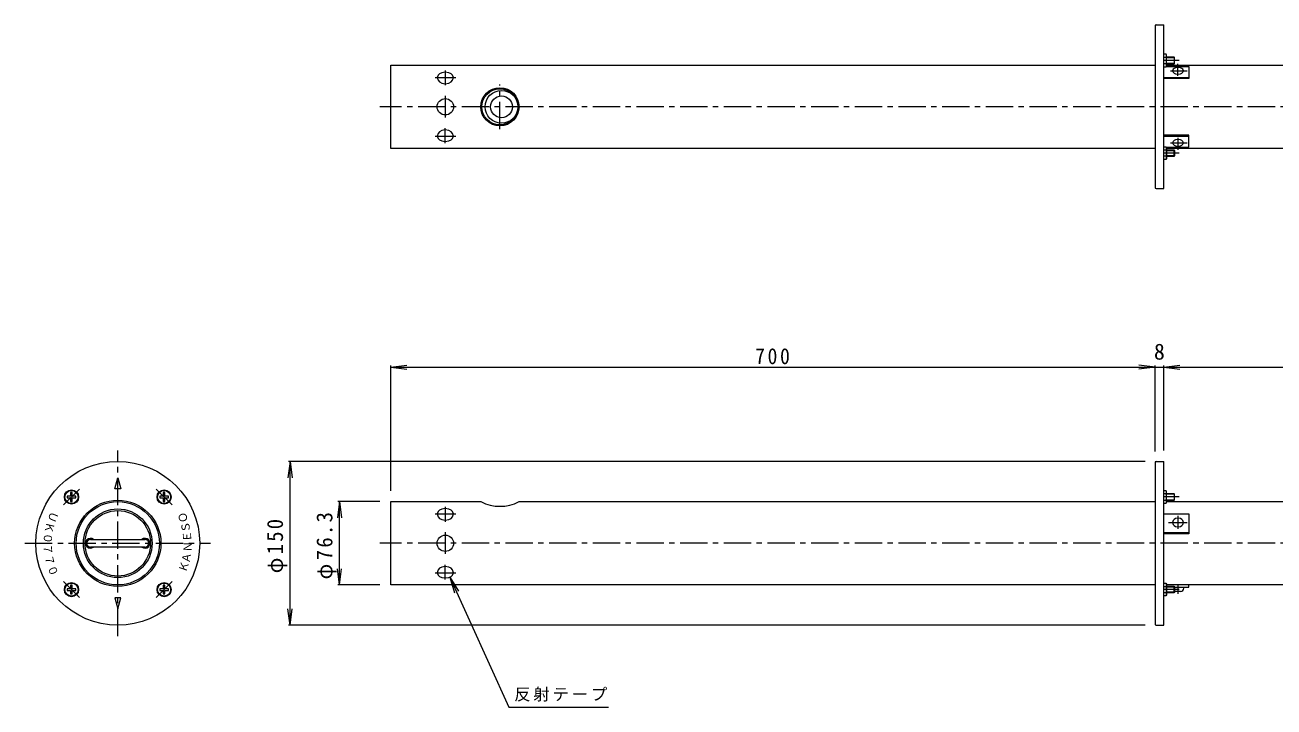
# Model space of a CAD drawing. Units: millimetres, scale not verified. Extents: x -807 to 922, y -674 to 584.
# Drawn here: x -807 to 337, y -41 to 584 of the extents above; entities that cross this region are included whole.
import ezdxf
from ezdxf.enums import TextEntityAlignment as Align

# ---------------------------------------------------------------- set-up
doc = ezdxf.new("R2010")
doc.units = ezdxf.units.MM
doc.header["$LTSCALE"] = 5
doc.linetypes.add('CHAIN1', pattern=[8, 5, -1, 1, -1])
doc.linetypes.add('CHAIN2', pattern=[12, 9, -1, 1, -1])
for name, color, linetype, lineweight in [('0-0_通り芯', 3, 'Continuous', 9), ('0-4_その他', 7, 'Continuous', 9), ('0-5_寸法', 7, 'Continuous', 9), ('0-A', 7, 'Continuous', 9)]:
    doc.layers.add(name, color=color, linetype=linetype, lineweight=lineweight)
doc.layers.add('0-E', color=6, linetype='Continuous')
doc.styles.add('ＭＳ ゴシック', font='')
doc.styles.get('ＭＳ ゴシック').set_extended_font_data('MS Gothic')

msp = doc.modelspace()

# ---------------------------------------------------------------- linework, layer by layer
at = {"layer": '0-0_通り芯'}
for p, q in [((-471.888, 471.166), (-471.888, 547.466)), ((-471.888, 547.466), (228.112, 547.466)), ((238.734, 547.466), (488.112, 547.466)), ((228.112, 471.166), (-471.888, 471.166)), ((488.112, 471.166), (238.734, 471.166)), ((-763.564, 147.743), (-763.564, 150.993)), ((-683.461, 150.993), (-680.211, 150.993)), ((-471.888, 71.166), (-471.888, 147.466)), ((-471.888, 147.466), (-389.388, 147.466)), ((-354.388, 147.466), (228.112, 147.466)), ((238.734, 147.466), (488.112, 147.466)), ((-746.888, 112.816), (-696.888, 112.816)), ((-696.888, 105.816), (-746.888, 105.816)), ((-680.211, 70.89), (-680.211, 67.64)), ((228.112, 71.166), (-471.888, 71.166)), ((488.112, 71.166), (238.734, 71.166)), ((-760.314, 67.64), (-763.564, 67.64))]:
    msp.add_line(p, q, dxfattribs=at)
at = {"layer": '0-0_通り芯', "linetype": 'CHAIN1'}
for p, q in [((-421.888, 542.592), (-421.888, 529)), ((-431.191, 536.292), (-412.162, 536.292)), ((-371.888, 488.881), (-371.888, 529.752)), ((-421.888, 519.485), (-421.888, 499.55)), ((498.112, 509.316), (-481.888, 509.316)), ((-431.191, 482.34), (-412.162, 482.34)), ((-421.888, 476.04), (-421.888, 489.632)), ((-721.887, 24.316), (-721.887, 194.316)), ((-771.594, 144.463), (-757.039, 159.018)), ((-686.741, 159.023), (-672.186, 144.467)), ((-421.888, 142.592), (-421.888, 129)), ((-431.191, 136.292), (-412.162, 136.292)), ((-421.888, 119.486), (-421.888, 99.55)), ((-806.887, 109.316), (-636.888, 109.316)), ((498.112, 109.316), (-481.888, 109.316)), ((-431.191, 82.34), (-412.162, 82.34)), ((-421.888, 76.04), (-421.888, 89.632)), ((-757.034, 59.61), (-771.589, 74.165)), ((-672.181, 74.17), (-686.737, 59.615))]:
    msp.add_line(p, q, dxfattribs=at)
at = {"layer": '0-0_通り芯'}
for points in [[(-414.388, 536.292), (-415.179, 538.429), (-416.584, 539.67), (-418.534, 540.565), (-421.888, 541.069), (-425.242, 540.565), (-427.191, 539.67), (-428.596, 538.429), (-429.388, 536.292), (-428.596, 533.685), (-427.191, 532.17), (-425.242, 531.078), (-421.888, 530.463), (-418.534, 531.078), (-416.584, 532.17), (-415.179, 533.685)], [(-429.388, 482.34), (-428.596, 480.204), (-427.191, 478.962), (-425.242, 478.068), (-421.888, 477.563), (-418.534, 478.068), (-416.584, 478.962), (-415.179, 480.204), (-414.388, 482.34), (-415.179, 484.947), (-416.584, 486.462), (-418.534, 487.554), (-421.888, 488.17), (-425.242, 487.554), (-427.191, 486.462), (-428.596, 484.947)], [(-721.887, 169.316), (-719.208, 159.316), (-724.567, 159.316)], [(-414.388, 136.292), (-415.179, 138.429), (-416.584, 139.67), (-418.534, 140.565), (-421.888, 141.069), (-425.242, 140.565), (-427.191, 139.67), (-428.596, 138.429), (-429.388, 136.292), (-428.596, 133.685), (-427.191, 132.17), (-425.242, 131.078), (-421.888, 130.463), (-418.534, 131.078), (-416.584, 132.17), (-415.179, 133.685)], [(-429.388, 82.34), (-428.596, 80.204), (-427.191, 78.962), (-425.242, 78.068), (-421.888, 77.563), (-418.534, 78.068), (-416.584, 78.962), (-415.179, 80.204), (-414.388, 82.34), (-415.179, 84.947), (-416.584, 86.462), (-418.534, 87.554), (-421.888, 88.17), (-425.242, 87.554), (-427.191, 86.462), (-428.596, 84.947)], [(-721.887, 49.316), (-719.208, 59.316), (-724.567, 59.316)]]:
    msp.add_lwpolyline(points, close=True, dxfattribs=at)
for points in [[(-765.064, 152.493), (-768.314, 152.493), (-768.314, 150.993), (-765.064, 150.993)], [(-763.564, 152.493), (-763.564, 155.743), (-765.064, 155.743), (-765.064, 152.493)], [(-765.064, 150.993), (-765.064, 147.743), (-763.564, 147.743)], [(-763.564, 150.993), (-760.314, 150.993), (-760.314, 152.493), (-763.564, 152.493)], [(-680.211, 152.493), (-683.461, 152.493), (-683.461, 150.993)], [(-678.711, 152.493), (-678.711, 155.743), (-680.211, 155.743), (-680.211, 152.493)], [(-680.211, 150.993), (-680.211, 147.743), (-678.711, 147.743), (-678.711, 150.993)], [(-678.711, 150.993), (-675.461, 150.993), (-675.461, 152.493), (-678.711, 152.493)], [(-763.564, 67.64), (-763.564, 70.89), (-765.064, 70.89), (-765.064, 67.64)], [(-678.711, 67.64), (-678.711, 70.89), (-680.211, 70.89)], [(-765.064, 67.64), (-768.314, 67.64), (-768.314, 66.14), (-765.064, 66.14)], [(-765.064, 66.14), (-765.064, 62.89), (-763.564, 62.89), (-763.564, 66.14)], [(-763.564, 66.14), (-760.314, 66.14), (-760.314, 67.64)], [(-680.211, 67.64), (-683.461, 67.64), (-683.461, 66.14), (-680.211, 66.14)], [(-680.211, 66.14), (-680.211, 62.89), (-678.711, 62.89), (-678.711, 66.14)], [(-678.711, 66.14), (-675.461, 66.14), (-675.461, 67.64), (-678.711, 67.64)]]:
    msp.add_lwpolyline(points, dxfattribs=at)
for centre, radius in [((-371.888, 509.316), 17.5), ((-421.888, 509.316), 7.5), ((-371.888, 509.316), 16.5), ((-370.388, 509.316), 15), ((-370.388, 509.316), 10), ((-721.887, 109.316), 75), ((-764.314, 151.743), 6.5), ((-764.314, 151.743), 6), ((-721.887, 109.316), 39.5), ((-679.461, 151.743), 6.5), ((-679.461, 151.743), 6), ((-721.887, 109.316), 38.15), ((-721.887, 109.316), 31.5), ((-721.887, 109.316), 30), ((-421.888, 109.316), 7.5), ((-764.314, 66.89), 6.5), ((-764.314, 66.89), 6), ((-679.461, 66.89), 6.5), ((-679.461, 66.89), 6)]:
    msp.add_circle(centre, radius, dxfattribs=at)
for centre, radius, start, end in [((-371.888, 181.366), 38.15, 242.69574, 297.30424), ((-746.888, 109.316), 4.5, 51.05756, 308.94243), ((-746.888, 109.316), 3.5, 90, 270), ((-696.888, 109.316), 4.5, 231.05756, 128.94243), ((-696.888, 109.316), 3.5, 270, 90)]:
    msp.add_arc(centre, radius, start, end, dxfattribs=at)
at = {"layer": '0-4_その他'}
for p, q in [((-471.888, 270.739), (-457.016, 272.697)), ((-471.888, 157.466), (-471.888, 272.239)), ((-471.888, 270.739), (228.112, 270.739)), ((-471.888, 270.739), (-457.016, 268.781)), ((228.112, 270.739), (213.241, 272.697)), ((228.112, 270.739), (213.241, 268.781)), ((228.112, 193.316), (228.112, 272.239)), ((228.112, 270.739), (238.112, 270.739)), ((236.112, 270.739), (250.984, 272.697)), ((236.112, 194.316), (236.112, 272.239)), ((236.112, 270.739), (250.984, 268.781)), ((238.112, 270.739), (488.112, 270.739)), ((-564.093, 184.316), (-566.051, 169.445)), ((219.112, 184.316), (-565.593, 184.316)), ((-564.093, 34.316), (-564.093, 184.316)), ((-564.093, 184.316), (-562.135, 169.445)), ((-518.812, 147.466), (-520.769, 132.595)), ((-481.888, 147.466), (-520.312, 147.466)), ((-518.812, 71.166), (-518.812, 147.466)), ((-518.812, 147.466), (-516.854, 132.595)), ((-518.812, 71.166), (-520.769, 86.038)), ((-518.812, 71.166), (-516.854, 86.038)), ((-481.888, 71.166), (-520.312, 71.166)), ((-564.093, 34.316), (-566.051, 49.188)), ((-564.093, 34.316), (-562.135, 49.188)), ((219.112, 34.316), (-565.593, 34.316))]:
    msp.add_line(p, q, dxfattribs=at)
at = {"layer": '0-5_寸法'}
for q in [(-409.91, 65.442), (-413.475, 63.822)]:
    msp.add_line((-417.845, 78.171), q, dxfattribs=at)
msp.add_lwpolyline([(-417.845, 78.171), (-363.808, -40.741), (-272.427, -40.741)], dxfattribs=at)
at = {"layer": '0-A'}
for p, q in [((229.112, 584.316), (236.112, 584.316)), ((228.112, 583.316), (228.112, 435.316)), ((238.243, 554.629), (236.112, 554.629)), ((245.612, 554.742), (238.734, 554.742)), ((246.112, 554.243), (238.734, 554.243)), ((238.734, 549.243), (246.112, 549.243)), ((246.112, 554.243), (245.612, 554.742)), ((245.612, 554.742), (245.612, 548.743)), ((245.612, 548.743), (246.112, 549.243)), ((246.112, 549.243), (246.112, 554.243)), ((236.112, 548.856), (238.243, 548.856)), ((236.112, 545.992), (238.243, 545.992)), ((238.363, 546.2), (259.112, 546.2)), ((238.734, 548.743), (245.612, 548.743)), ((236.112, 536.2), (259.112, 536.2)), ((236.112, 482.433), (259.112, 482.433)), ((236.112, 472.64), (238.243, 472.64)), ((236.112, 469.777), (238.243, 469.777)), ((238.363, 472.433), (259.112, 472.433)), ((238.734, 469.89), (245.612, 469.89)), ((238.734, 469.39), (246.112, 469.39)), ((245.612, 469.89), (246.112, 469.39)), ((245.612, 463.89), (245.612, 469.89)), ((246.112, 469.39), (246.112, 464.39)), ((238.243, 464.003), (236.112, 464.003)), ((246.112, 464.39), (238.734, 464.39)), ((245.612, 463.89), (238.734, 463.89)), ((246.112, 464.39), (245.612, 463.89)), ((228.112, 183.316), (228.112, 35.316)), ((229.112, 184.316), (236.112, 184.316)), ((238.243, 154.629), (236.112, 154.629)), ((236.112, 148.856), (238.243, 148.856)), ((245.612, 154.743), (238.734, 154.743)), ((246.112, 154.243), (238.734, 154.243)), ((238.734, 149.243), (246.112, 149.243)), ((238.734, 148.743), (245.612, 148.743)), ((246.112, 154.243), (245.612, 154.743)), ((245.612, 154.743), (245.612, 148.743)), ((245.612, 148.743), (246.112, 149.243)), ((246.112, 149.243), (246.112, 154.243)), ((236.112, 145.993), (238.243, 145.993)), ((236.112, 119.064), (259.112, 119.064)), ((236.112, 72.64), (238.243, 72.64)), ((236.112, 69.777), (238.243, 69.777)), ((238.734, 69.89), (245.612, 69.89)), ((238.734, 69.39), (246.112, 69.39)), ((245.612, 69.89), (246.112, 69.39)), ((245.612, 63.89), (245.612, 69.89)), ((246.112, 69.39), (246.112, 64.39)), ((246.112, 69.166), (259.112, 69.166)), ((254.362, 68.166), (254.362, 69.166)), ((259.112, 69.166), (259.112, 71.166)), ((238.243, 64.003), (236.112, 64.003)), ((246.112, 64.39), (238.734, 64.39)), ((245.612, 63.89), (238.734, 63.89)), ((246.112, 64.39), (245.612, 63.89)), ((251.362, 65.166), (246.863, 65.166))]:
    msp.add_line(p, q, dxfattribs=at)
at = {"layer": '0-A', "linetype": 'CHAIN2'}
for p, q in [((250.112, 551.742), (236.112, 551.742)), ((250.112, 466.89), (236.112, 466.89)), ((250.112, 151.743), (236.112, 151.743)), ((250.112, 66.89), (236.112, 66.89))]:
    msp.add_line(p, q, dxfattribs=at)
at = {"layer": '0-A', "linetype": 'CHAIN1'}
for p, q in [((242.361, 542.355), (257.44, 542.355)), ((249.112, 537.632), (249.112, 548.599)), ((249.112, 481), (249.112, 470.034)), ((242.361, 476.277), (257.44, 476.277)), ((240.534, 128.391), (257.7, 128.391)), ((249.112, 134.378), (249.112, 122.577)), ((249.112, 71.166), (249.112, 63.131))]:
    msp.add_line(p, q, dxfattribs=at)
at = {"layer": '0-A'}
for points in [[(229.112, 434.316), (236.112, 434.316), (236.112, 584.316)], [(238.243, 545.992), (238.734, 546.842), (238.734, 556.643), (238.243, 557.493), (236.112, 557.493)], [(259.112, 546.2), (259.112, 535.2), (236.112, 535.2)], [(259.112, 472.433), (259.112, 483.433), (236.112, 483.433)], [(238.243, 472.64), (238.734, 471.79), (238.734, 461.99), (238.243, 461.14), (236.112, 461.14)], [(229.112, 34.316), (236.112, 34.316), (236.112, 184.316)], [(238.243, 145.993), (238.734, 146.843), (238.734, 156.643), (238.243, 157.493), (236.112, 157.493)], [(236.112, 136.385), (259.112, 136.385), (259.112, 118.064), (236.112, 118.064)], [(238.243, 72.64), (238.734, 71.79), (238.734, 61.99), (238.243, 61.14), (236.112, 61.14)]]:
    msp.add_lwpolyline(points, dxfattribs=at)
for points in [[(254.112, 542.355), (253.584, 543.697), (252.648, 544.476), (251.348, 545.038), (249.112, 545.355), (246.876, 545.038), (245.577, 544.476), (244.64, 543.697), (244.113, 542.355), (244.64, 541.014), (245.577, 540.234), (246.876, 539.672), (249.112, 539.355), (251.348, 539.672), (252.648, 540.234), (253.584, 541.014)], [(254.112, 476.277), (253.584, 477.619), (252.648, 478.399), (251.348, 478.961), (249.112, 479.277), (246.876, 478.961), (245.577, 478.399), (244.64, 477.619), (244.113, 476.277), (244.64, 474.936), (245.577, 474.156), (246.876, 473.594), (249.112, 473.277), (251.348, 473.594), (252.648, 474.156), (253.584, 474.936)], [(254.112, 128.391), (253.584, 130.18), (252.648, 131.22), (251.348, 131.969), (249.112, 132.391), (246.876, 131.969), (245.577, 131.22), (244.64, 130.18), (244.113, 128.391), (244.64, 126.602), (245.577, 125.563), (246.876, 124.814), (249.112, 124.391), (251.348, 124.814), (252.648, 125.563), (253.584, 126.602)]]:
    msp.add_lwpolyline(points, close=True, dxfattribs=at)
for centre, radius, start, end in [((229.112, 583.316), 1, 90, 180), ((236.471, 556.036), 2.262, 321.54424, 30), ((229.998, 551.742), 8.736, 340.7039, 19.29608), ((236.471, 547.449), 2.262, 330, 38.45575), ((236.471, 471.184), 2.262, 321.54425, 30), ((229.998, 466.89), 8.736, 340.70392, 19.2961), ((236.471, 462.596), 2.262, 330, 38.45576), ((229.112, 435.316), 1, 180, 270), ((229.112, 183.316), 1, 90, 180), ((236.471, 156.036), 2.262, 321.54424, 30), ((229.998, 151.743), 8.736, 340.7039, 19.29608), ((236.471, 147.449), 2.262, 330, 38.45575), ((236.471, 71.184), 2.262, 321.54425, 30), ((229.998, 66.89), 8.736, 340.70392, 19.2961), ((236.471, 62.596), 2.262, 330, 38.45576), ((246.863, 68.166), 3, 255.51532, 270), ((251.362, 68.166), 3, 270, 0), ((229.112, 35.316), 1, 180, 270)]:
    msp.add_arc(centre, radius, start, end, dxfattribs=at)

# ---------------------------------------------------------------- texts
at = {"layer": '0-4_その他', "color": 2, "style": 'ＭＳ ゴシック'}
msp.add_text('8', height=14.66, dxfattribs=at).set_placement((227.112, 273.239), align=Align.BOTTOM_LEFT)
at = {"layer": '0-4_その他', "color": 6, "style": 'ＭＳ ゴシック'}
for s, rotation, p in [('Ｋ', 256.5, (-788.916, 130.005)), ('Ｕ', 247.5, (-784.769, 140.23)), ('０', 265.5, (-791.413, 119.256)), ('７', 274.5, (-792.198, 108.25)), ('７', 283.5, (-791.251, 97.256)), ('０', 292.5, (-788.596, 86.546))]:
    msp.add_text(s, height=7.331, rotation=rotation, dxfattribs=at).set_placement(p, align=Align.BOTTOM_LEFT)
at = {"layer": '0-4_その他', "color": 2, "insert": (-138.138, 273.239), "char_height": 14.66, "attachment_point": 7, "style": 'ＭＳ ゴシック'}
msp.add_mtext('\\T1.27;\\W0.9;700', dxfattribs=at)
at = {"layer": '0-4_その他', "color": 2, "char_height": 14.66, "attachment_point": 7, "rotation": 90, "style": 'ＭＳ ゴシック'}
for s, insert in [('\\T1.21;\\W0.95;φ150', (-566.593, 81.816)), ('\\T1.22;\\W0.95;φ76.3', (-521.312, 76.191))]:
    msp.add_mtext(s, dxfattribs=dict(at, insert=insert))
at = {"layer": '0-5_寸法', "insert": (-358.808, -35.741), "char_height": 11, "attachment_point": 7, "style": 'ＭＳ ゴシック'}
msp.add_mtext('\\T1.17;反射テープ', dxfattribs=at)
at = {"layer": '0-E', "style": 'ＭＳ ゴシック'}
for s, rotation, p in [('Ｏ', 102.5, (-655.353, 129.36)), ('Ｓ', 97.5, (-653.233, 119.943)), ('Ｅ', 92.501, (-652.279, 110.789)), ('Ｎ', 87.499, (-652.241, 100.962)), ('Ｋ', 71, (-657.436, 81.268)), ('Ａ', 82.501, (-653.853, 90.309))]:
    msp.add_text(s, height=7.331, rotation=rotation, dxfattribs=at).set_placement(p, align=Align.BOTTOM_LEFT)

doc.saveas('drawing.dxf')
